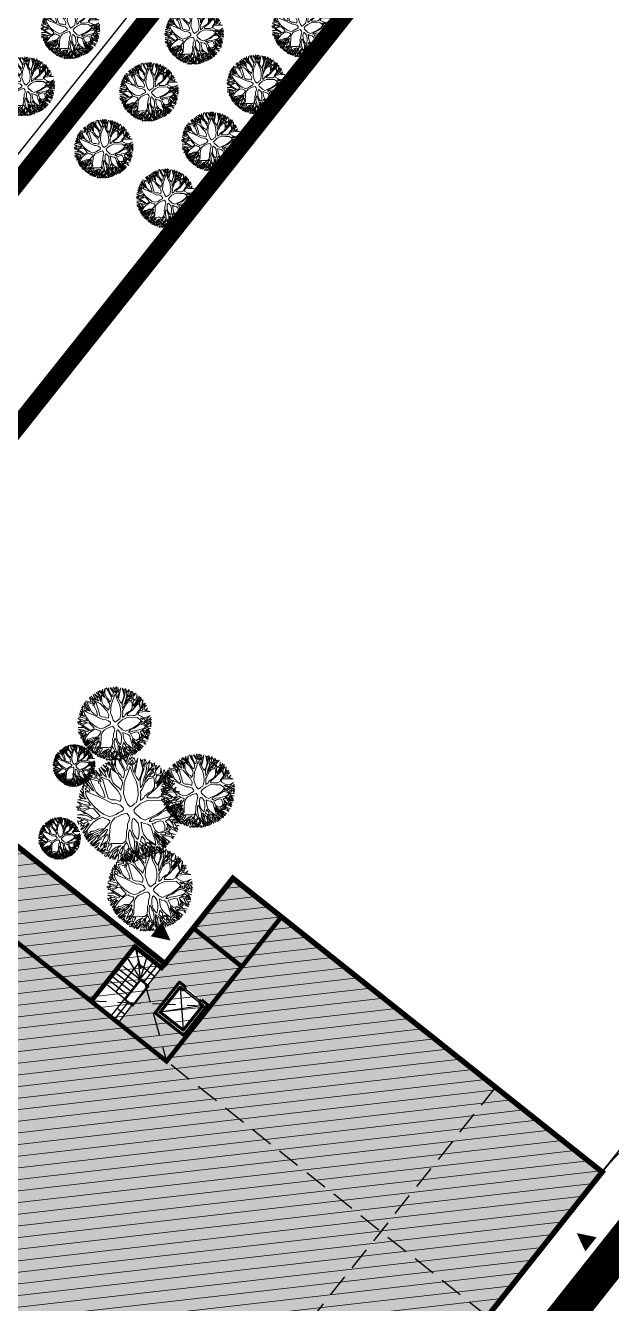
# Model space of a CAD drawing. Header units: metres. Extents: x -664657 to -643449, y -1076720 to -1062383.
# Drawn here: x -660940.5 to -660908.2, y -1066935.3 to -1066865 of the extents above; entities that cross this region are included whole.
import ezdxf

# ---------------------------------------------------------------- set-up
doc = ezdxf.new("R2010")
doc.units = ezdxf.units.M
doc.header["$LTSCALE"] = 0.1
doc.linetypes.add('DASHED', pattern=[19.05, 12.7, -6.35])
doc.layers.get('0').update_dxf_attribs({"color": 8, "lineweight": 9})
for name, color, linetype in [('AA_THER_DOPRAVA', 142, 'Continuous'), ('AA_THER_KOMUNIKACE', 201, 'Continuous'), ('AA_THER_slabá', 4, 'Continuous'), ('AA_THER_srafy', 52, 'Continuous'), ('AA_THER_SRAFY KATASTR', 14, 'Continuous'), ('AA_THER_ZNACENI', 7, 'Continuous'), ('AA_THER_čárkovaná', 5, 'DASHED')]:
    doc.layers.add(name, color=color, linetype=linetype)
doc.layers.add('AA_THER_pomocná', color=30, linetype='Continuous', plot=False)
doc.layers.add('AA_THER_silná', color=1, linetype='Continuous', lineweight=70)
doc.layers.add('AA_THER_STAFAZ', color=252, linetype='Continuous', lineweight=0)

# ---------------------------------------------------------------- blocks, each defined once
blk = doc.blocks.new('A$C0C461CEA')
for p, q in [((0.191, 0.795), (0.205, 0.826)), ((0.205, 0.826), (0.247, 0.779)), ((0.303, 0.735), (0.335, 0.855)), ((0.335, 0.855), (0.332, 0.706)), ((0.448, 0.732), (0.381, 0.832)), ((0.381, 0.832), (0.473, 0.745)), ((0.483, 0.777), (0.463, 0.845)), ((0.463, 0.845), (0.503, 0.812)), ((0.503, 0.812), (0.541, 0.849)), ((0.541, 0.849), (0.523, 0.775)), ((0.523, 0.775), (0.552, 0.829)), ((0.552, 0.829), (0.55, 0.733)), ((0.732, 0.619), (0.623, 0.824)), ((0.623, 0.824), (0.721, 0.691)), ((-0.291, 0.473), (-0.326, 0.577)), ((-0.326, 0.577), (-0.279, 0.488)), ((-0.256, 0.522), (-0.284, 0.582)), ((-0.284, 0.582), (-0.25, 0.553)), ((-0.25, 0.553), (-0.251, 0.627)), ((-0.251, 0.627), (-0.205, 0.61)), ((-0.215, 0.587), (-0.164, 0.562)), ((-0.208, 0.57), (-0.215, 0.587)), ((-0.212, 0.536), (-0.208, 0.57)), ((-0.205, 0.61), (-0.205, 0.641)), ((-0.205, 0.641), (-0.143, 0.596)), ((-0.164, 0.562), (-0.163, 0.47)), ((-0.143, 0.596), (-0.108, 0.579)), ((-0.134, 0.562), (-0.138, 0.487)), ((-0.108, 0.579), (-0.136, 0.688)), ((-0.136, 0.688), (-0.031, 0.479)), ((-0.111, 0.544), (-0.134, 0.562)), ((-0.062, 0.681), (-0.084, 0.71)), ((-0.084, 0.71), (-0.025, 0.681)), ((0.086, 0.573), (-0.062, 0.681)), ((-0.025, 0.681), (-0.029, 0.73)), ((-0.029, 0.73), (-0.001, 0.656)), ((0.063, 0.606), (-0.009, 0.765)), ((-0.009, 0.765), (0.101, 0.706)), ((-0.001, 0.656), (0.063, 0.606)), ((0.049, 0.709), (0.1, 0.674)), ((0.071, 0.64), (0.049, 0.709)), ((0.115, 0.58), (0.071, 0.64)), ((0.141, 0.467), (0.086, 0.573)), ((0.101, 0.706), (0.094, 0.804)), ((0.094, 0.804), (0.195, 0.61)), ((0.1, 0.674), (0.148, 0.626)), ((0.154, 0.458), (0.115, 0.58)), ((0.214, 0.725), (0.134, 0.788)), ((0.134, 0.788), (0.212, 0.751)), ((0.148, 0.626), (0.198, 0.54)), ((0.231, 0.749), (0.191, 0.795)), ((0.195, 0.61), (0.214, 0.725)), ((0.212, 0.751), (0.231, 0.749)), ((0.212, 0.581), (0.226, 0.644)), ((0.236, 0.499), (0.212, 0.581)), ((0.226, 0.644), (0.236, 0.684)), ((0.236, 0.684), (0.278, 0.625)), ((0.247, 0.779), (0.283, 0.818)), ((0.256, 0.734), (0.28, 0.713)), ((0.257, 0.695), (0.256, 0.734)), ((0.272, 0.676), (0.257, 0.695)), ((0.278, 0.625), (0.267, 0.543)), ((0.291, 0.657), (0.272, 0.676)), ((0.283, 0.818), (0.273, 0.766)), ((0.273, 0.766), (0.303, 0.735)), ((0.28, 0.713), (0.29, 0.678)), ((0.29, 0.678), (0.291, 0.657)), ((0.298, 0.594), (0.316, 0.668)), ((0.299, 0.519), (0.298, 0.594)), ((0.359, 0.578), (0.299, 0.519)), ((0.316, 0.668), (0.354, 0.641)), ((0.392, 0.572), (0.318, 0.477)), ((0.332, 0.706), (0.398, 0.641)), ((0.354, 0.641), (0.373, 0.618)), ((0.373, 0.618), (0.359, 0.578)), ((0.469, 0.501), (0.392, 0.572)), ((0.398, 0.641), (0.448, 0.732)), ((0.419, 0.639), (0.417, 0.618)), ((0.417, 0.618), (0.449, 0.568)), ((0.438, 0.663), (0.419, 0.639)), ((0.471, 0.697), (0.438, 0.663)), ((0.449, 0.568), (0.492, 0.518)), ((0.482, 0.682), (0.471, 0.697)), ((0.473, 0.745), (0.483, 0.777)), ((0.492, 0.669), (0.482, 0.682)), ((0.49, 0.711), (0.491, 0.762)), ((0.505, 0.682), (0.49, 0.711)), ((0.491, 0.762), (0.519, 0.739)), ((0.503, 0.634), (0.492, 0.669)), ((0.512, 0.575), (0.503, 0.634)), ((0.518, 0.634), (0.505, 0.682)), ((0.511, 0.491), (0.512, 0.575)), ((0.519, 0.739), (0.518, 0.634)), ((0.53, 0.531), (0.539, 0.622)), ((0.539, 0.622), (0.547, 0.66)), ((0.544, 0.723), (0.568, 0.689)), ((0.547, 0.66), (0.544, 0.723)), ((0.55, 0.733), (0.572, 0.716)), ((0.562, 0.609), (0.551, 0.471)), ((0.568, 0.689), (0.562, 0.609)), ((0.572, 0.716), (0.592, 0.82)), ((0.581, 0.563), (0.574, 0.456)), ((0.6, 0.66), (0.581, 0.563)), ((0.592, 0.82), (0.599, 0.69)), ((0.599, 0.69), (0.656, 0.641)), ((0.629, 0.644), (0.6, 0.66)), ((0.699, 0.587), (0.629, 0.644)), ((0.656, 0.641), (0.716, 0.594)), ((0.735, 0.569), (0.699, 0.587)), ((0.716, 0.594), (0.732, 0.619)), ((0.721, 0.691), (0.725, 0.772)), ((0.725, 0.772), (0.739, 0.638)), ((0.736, 0.502), (0.735, 0.569)), ((0.739, 0.638), (0.773, 0.691)), ((0.756, 0.617), (0.75, 0.55)), ((0.75, 0.55), (0.759, 0.494)), ((0.785, 0.647), (0.756, 0.617)), ((0.773, 0.691), (0.762, 0.79)), ((0.762, 0.79), (0.78, 0.708)), ((0.78, 0.708), (0.782, 0.71)), ((0.782, 0.71), (0.826, 0.755)), ((0.811, 0.549), (0.785, 0.647)), ((0.826, 0.755), (0.807, 0.687)), ((0.807, 0.687), (0.84, 0.599)), ((0.84, 0.599), (0.888, 0.613)), ((1.024, 0.679), (0.847, 0.53)), ((0.888, 0.613), (0.897, 0.711)), ((0.897, 0.711), (0.915, 0.627)), ((0.915, 0.627), (1.024, 0.679)), ((1.039, 0.454), (1.103, 0.589)), ((1.103, 0.589), (1.074, 0.465)), ((1.137, 0.506), (1.166, 0.562)), ((1.166, 0.562), (1.164, 0.508)), ((-0.495, 0.221), (-0.55, 0.309)), ((-0.55, 0.309), (-0.495, 0.256)), ((-0.436, 0.238), (-0.503, 0.376)), ((-0.503, 0.376), (-0.397, 0.235)), ((-0.394, 0.371), (-0.482, 0.412)), ((-0.482, 0.412), (-0.394, 0.388)), ((-0.394, 0.388), (-0.424, 0.459)), ((-0.424, 0.459), (-0.372, 0.399)), ((-0.256, 0.32), (-0.394, 0.371)), ((-0.386, 0.487), (-0.377, 0.497)), ((-0.28, 0.452), (-0.386, 0.487)), ((-0.377, 0.497), (-0.291, 0.473)), ((-0.372, 0.399), (-0.265, 0.347)), ((-0.209, 0.421), (-0.28, 0.452)), ((-0.279, 0.488), (-0.209, 0.448)), ((-0.265, 0.347), (-0.176, 0.312)), ((-0.207, 0.472), (-0.256, 0.522)), ((-0.174, 0.275), (-0.256, 0.32)), ((-0.186, 0.48), (-0.212, 0.536)), ((-0.209, 0.448), (-0.207, 0.472)), ((-0.194, 0.381), (-0.209, 0.421)), ((-0.162, 0.346), (-0.194, 0.381)), ((-0.163, 0.47), (-0.186, 0.48)), ((-0.176, 0.312), (-0.162, 0.346)), ((-0.157, 0.436), (-0.114, 0.321)), ((-0.081, 0.391), (-0.157, 0.436)), ((-0.138, 0.487), (-0.095, 0.443)), ((-0.114, 0.321), (-0.04, 0.095)), ((-0.084, 0.536), (-0.111, 0.544)), ((-0.095, 0.443), (-0.013, 0.385)), ((-0.05, 0.471), (-0.084, 0.536)), ((0.012, 0.333), (-0.081, 0.391)), ((-0.013, 0.385), (-0.05, 0.471)), ((-0.031, 0.479), (0.019, 0.379)), ((0.154, 0.269), (0.012, 0.333)), ((0.019, 0.379), (0.096, 0.349)), ((0.096, 0.349), (0.175, 0.322)), ((0.175, 0.322), (0.141, 0.467)), ((0.193, 0.345), (0.154, 0.458)), ((0.24, 0.295), (0.193, 0.345)), ((0.198, 0.54), (0.234, 0.438)), ((0.234, 0.438), (0.258, 0.367)), ((0.281, 0.388), (0.236, 0.499)), ((0.308, 0.222), (0.24, 0.295)), ((0.258, 0.367), (0.296, 0.309)), ((0.267, 0.543), (0.281, 0.388)), ((0.296, 0.309), (0.308, 0.222)), ((0.314, 0.414), (0.309, 0.363)), ((0.309, 0.363), (0.334, 0.286)), ((0.318, 0.477), (0.314, 0.414)), ((0.334, 0.286), (0.348, 0.221)), ((0.532, 0.422), (0.469, 0.501)), ((0.492, 0.518), (0.511, 0.491)), ((0.513, 0.258), (0.54, 0.324)), ((0.551, 0.471), (0.53, 0.531)), ((0.54, 0.324), (0.532, 0.422)), ((0.551, 0.283), (0.534, 0.218)), ((0.571, 0.374), (0.551, 0.283)), ((0.574, 0.456), (0.571, 0.374)), ((0.694, 0.255), (0.731, 0.289)), ((0.834, 0.289), (0.726, 0.197)), ((0.731, 0.289), (0.76, 0.363)), ((0.738, 0.409), (0.736, 0.502)), ((0.76, 0.363), (0.738, 0.409)), ((0.759, 0.494), (0.811, 0.549)), ((0.772, 0.454), (0.768, 0.41)), ((0.768, 0.41), (0.8, 0.37)), ((0.847, 0.53), (0.772, 0.454)), ((0.8, 0.37), (0.955, 0.401)), ((0.992, 0.29), (0.834, 0.289)), ((0.943, 0.354), (0.922, 0.336)), ((0.922, 0.336), (0.992, 0.342)), ((0.983, 0.384), (0.943, 0.354)), ((0.955, 0.401), (1.039, 0.454)), ((1.022, 0.404), (0.983, 0.384)), ((0.99, 0.219), (0.992, 0.29)), ((0.992, 0.342), (1.008, 0.359)), ((1.008, 0.359), (1.022, 0.404)), ((1.019, 0.28), (1.014, 0.25)), ((1.04, 0.305), (1.019, 0.28)), ((1.065, 0.28), (1.04, 0.305)), ((1.06, 0.421), (1.046, 0.396)), ((1.046, 0.396), (1.046, 0.37)), ((1.046, 0.37), (1.102, 0.394)), ((1.085, 0.438), (1.06, 0.421)), ((1.084, 0.364), (1.065, 0.329)), ((1.065, 0.329), (1.216, 0.353)), ((1.11, 0.266), (1.065, 0.28)), ((1.074, 0.465), (1.137, 0.506)), ((1.151, 0.377), (1.084, 0.364)), ((1.117, 0.447), (1.085, 0.438)), ((1.115, 0.327), (1.094, 0.318)), ((1.094, 0.318), (1.123, 0.272)), ((1.102, 0.394), (1.117, 0.447)), ((1.157, 0.334), (1.115, 0.327)), ((1.123, 0.272), (1.221, 0.303)), ((1.154, 0.472), (1.142, 0.409)), ((1.142, 0.409), (1.193, 0.416)), ((1.216, 0.393), (1.151, 0.377)), ((1.213, 0.508), (1.154, 0.472)), ((1.223, 0.332), (1.157, 0.334)), ((1.164, 0.508), (1.213, 0.508)), ((1.221, 0.277), (1.173, 0.268)), ((1.193, 0.416), (1.206, 0.47)), ((1.206, 0.47), (1.232, 0.441)), ((1.209, 0.239), (1.221, 0.277)), ((1.216, 0.353), (1.216, 0.393)), ((1.221, 0.303), (1.223, 0.332)), ((1.232, 0.441), (1.276, 0.429)), ((1.265, 0.299), (1.236, 0.242)), ((1.276, 0.429), (1.239, 0.399)), ((1.239, 0.399), (1.239, 0.378)), ((1.239, 0.378), (1.266, 0.383)), ((1.263, 0.236), (1.379, 0.275)), ((1.336, 0.335), (1.265, 0.299)), ((1.266, 0.383), (1.281, 0.398)), ((1.308, 0.383), (1.275, 0.358)), ((1.275, 0.358), (1.336, 0.335)), ((1.281, 0.398), (1.308, 0.383)), ((1.379, 0.275), (1.301, 0.236)), ((-0.493, -0.002), (-0.644, 0.041)), ((-0.644, 0.041), (-0.485, 0.03)), ((-0.635, 0.101), (-0.551, 0.117)), ((-0.519, 0.086), (-0.635, 0.101)), ((-0.612, 0.165), (-0.577, 0.172)), ((-0.557, 0.142), (-0.612, 0.165)), ((-0.577, 0.172), (-0.583, 0.229)), ((-0.583, 0.229), (-0.536, 0.174)), ((-0.551, 0.117), (-0.557, 0.142)), ((-0.526, 0.187), (-0.556, 0.247)), ((-0.556, 0.247), (-0.505, 0.187)), ((-0.536, 0.174), (-0.526, 0.187)), ((-0.509, 0.126), (-0.526, 0.126)), ((-0.526, 0.126), (-0.492, 0.08)), ((-0.485, 0.03), (-0.519, 0.086)), ((-0.416, 0.057), (-0.509, 0.126)), ((-0.505, 0.187), (-0.335, 0.163)), ((-0.495, 0.256), (-0.436, 0.238)), ((-0.415, 0.205), (-0.495, 0.221)), ((-0.492, 0.08), (-0.453, 0.038)), ((-0.444, 0.15), (-0.46, 0.141)), ((-0.46, 0.141), (-0.318, -0.013)), ((-0.453, 0.038), (-0.411, 0.003)), ((-0.353, 0.149), (-0.444, 0.15)), ((-0.354, -0.026), (-0.416, 0.057)), ((-0.335, 0.163), (-0.415, 0.205)), ((-0.411, 0.003), (-0.354, -0.026)), ((-0.397, 0.235), (-0.263, 0.181)), ((-0.273, 0.155), (-0.353, 0.149)), ((-0.191, 0.121), (-0.273, 0.155)), ((-0.263, 0.181), (-0.194, 0.167)), ((-0.194, 0.167), (-0.145, 0.146)), ((-0.099, 0.096), (-0.191, 0.121)), ((-0.142, 0.224), (-0.174, 0.275)), ((-0.145, 0.146), (-0.114, 0.159)), ((-0.114, 0.159), (-0.142, 0.224)), ((-0.05, 0.048), (-0.099, 0.096)), ((0, -0.086), (-0.05, 0.048)), ((-0.04, 0.095), (0.101, -0.11)), ((0.266, 0.178), (0.154, 0.269)), ((0.364, 0.065), (0.266, 0.178)), ((0.348, 0.221), (0.354, 0.16)), ((0.354, 0.16), (0.409, 0.103)), ((0.435, -0.079), (0.364, 0.065)), ((0.409, 0.103), (0.439, 0.053)), ((0.439, 0.053), (0.476, 0.01)), ((0.476, 0.01), (0.498, 0.096)), ((0.485, 0.148), (0.513, 0.258)), ((0.498, 0.096), (0.485, 0.148)), ((0.588, 0.099), (0.514, -0.053)), ((0.534, 0.218), (0.533, 0.155)), ((0.533, 0.155), (0.567, 0.153)), ((0.567, 0.153), (0.619, 0.192)), ((0.726, 0.197), (0.588, 0.099)), ((0.619, 0.192), (0.694, 0.255)), ((0.934, -0.024), (0.985, 0.138)), ((0.99, 0.078), (0.966, -0.017)), ((0.985, 0.138), (0.99, 0.219)), ((1.029, 0.181), (0.99, 0.078)), ((1.014, 0.25), (1.022, 0.223)), ((1.022, 0.223), (1.057, 0.251)), ((1.054, 0.196), (1.029, 0.181)), ((1.161, 0.247), (1.054, 0.196)), ((1.057, 0.251), (1.11, 0.266)), ((1.064, -0.035), (1.15, 0.081)), ((1.15, 0.081), (1.193, 0.151)), ((1.207, 0.21), (1.161, 0.247)), ((1.173, 0.268), (1.209, 0.239)), ((1.184, 0.044), (1.176, -0.007)), ((1.242, 0.072), (1.184, 0.044)), ((1.201, 0.118), (1.192, 0.06)), ((1.192, 0.06), (1.242, 0.105)), ((1.193, 0.151), (1.207, 0.21)), ((1.249, 0.194), (1.201, 0.132)), ((1.201, 0.132), (1.201, 0.118)), ((1.236, 0.242), (1.263, 0.236)), ((1.242, 0.105), (1.277, 0.128)), ((1.297, 0.051), (1.242, 0.072)), ((1.268, 0.179), (1.249, 0.194)), ((1.314, 0.169), (1.268, 0.179)), ((1.294, 0.108), (1.276, 0.086)), ((1.276, 0.086), (1.305, 0.077)), ((1.277, 0.128), (1.319, 0.158)), ((1.411, 0.18), (1.289, 0.213)), ((1.289, 0.213), (1.317, 0.184)), ((1.327, 0.131), (1.294, 0.108)), ((1.347, 0.037), (1.297, 0.051)), ((1.301, 0.236), (1.411, 0.18)), ((1.305, 0.077), (1.384, 0.138)), ((1.319, 0.158), (1.314, 0.169)), ((1.317, 0.184), (1.443, 0.155)), ((1.367, 0.149), (1.327, 0.131)), ((1.443, 0.155), (1.34, 0.081)), ((1.34, 0.081), (1.406, 0.061)), ((1.386, 0.006), (1.347, 0.037)), ((1.384, 0.138), (1.367, 0.149)), ((1.367, -0.026), (1.386, 0.006)), ((1.421, 0.016), (1.398, -0.011)), ((1.406, 0.061), (1.454, 0.109)), ((1.495, 0.013), (1.421, 0.016)), ((1.454, 0.109), (1.431, 0.05)), ((1.431, 0.05), (1.495, 0.013)), ((-0.721, -0.288), (-0.583, -0.227)), ((-0.701, -0.157), (-0.672, -0.144)), ((-0.634, -0.167), (-0.701, -0.157)), ((-0.672, -0.144), (-0.697, -0.115)), ((-0.697, -0.115), (-0.649, -0.134)), ((-0.599, -0.118), (-0.687, -0.081)), ((-0.687, -0.081), (-0.582, -0.108)), ((-0.508, -0.101), (-0.659, -0.004)), ((-0.659, -0.004), (-0.5, -0.057)), ((-0.49, -0.229), (-0.658, -0.302)), ((-0.649, -0.134), (-0.599, -0.118)), ((-0.583, -0.227), (-0.634, -0.167)), ((-0.561, -0.129), (-0.611, -0.142)), ((-0.611, -0.142), (-0.575, -0.175)), ((-0.582, -0.108), (-0.544, -0.105)), ((-0.575, -0.175), (-0.552, -0.204)), ((-0.519, -0.137), (-0.561, -0.129)), ((-0.552, -0.204), (-0.506, -0.197)), ((-0.544, -0.105), (-0.508, -0.101)), ((-0.491, -0.179), (-0.519, -0.137)), ((-0.506, -0.197), (-0.448, -0.22)), ((-0.5, -0.057), (-0.412, -0.054)), ((-0.412, -0.054), (-0.493, -0.002)), ((-0.33, -0.078), (-0.491, -0.12)), ((-0.491, -0.12), (-0.481, -0.145)), ((-0.444, -0.203), (-0.491, -0.179)), ((-0.465, -0.267), (-0.49, -0.229)), ((-0.481, -0.145), (-0.435, -0.149)), ((-0.431, -0.251), (-0.465, -0.267)), ((-0.448, -0.22), (-0.444, -0.203)), ((-0.435, -0.149), (-0.35, -0.207)), ((-0.402, -0.266), (-0.431, -0.251)), ((-0.281, -0.328), (-0.402, -0.266)), ((-0.35, -0.207), (-0.2, -0.314)), ((-0.208, -0.104), (-0.33, -0.078)), ((-0.318, -0.013), (-0.221, -0.06)), ((-0.221, -0.06), (-0.118, -0.072)), ((-0.023, -0.134), (-0.208, -0.104)), ((-0.118, -0.072), (-0.051, -0.067)), ((-0.051, -0.067), (0, -0.086)), ((0.101, -0.19), (-0.023, -0.134)), ((0.101, -0.11), (0.215, -0.18)), ((0.147, -0.271), (0.101, -0.19)), ((0.128, -0.29), (0.147, -0.271)), ((0.215, -0.18), (0.302, -0.23)), ((0.302, -0.23), (0.386, -0.241)), ((0.386, -0.241), (0.412, -0.157)), ((0.412, -0.132), (0.435, -0.079)), ((0.412, -0.157), (0.412, -0.132)), ((0.514, -0.053), (0.492, -0.182)), ((0.492, -0.182), (0.493, -0.246)), ((0.493, -0.246), (0.533, -0.274)), ((0.533, -0.274), (0.71, -0.29)), ((0.71, -0.29), (0.814, -0.262)), ((0.814, -0.262), (0.864, -0.159)), ((0.864, -0.159), (0.934, -0.024)), ((0.908, -0.119), (0.897, -0.15)), ((0.897, -0.15), (0.901, -0.228)), ((0.901, -0.228), (0.946, -0.198)), ((0.966, -0.017), (0.908, -0.119)), ((0.946, -0.198), (0.973, -0.127)), ((0.973, -0.127), (1.064, -0.035)), ((1.009, -0.187), (0.98, -0.225)), ((0.98, -0.225), (1.12, -0.297)), ((1.026, -0.151), (1.009, -0.187)), ((1.084, -0.067), (1.026, -0.151)), ((1.138, -0.047), (1.084, -0.067)), ((1.225, -0.095), (1.138, -0.047)), ((1.176, -0.007), (1.277, -0.02)), ((1.208, -0.294), (1.276, -0.187)), ((1.271, -0.153), (1.225, -0.095)), ((1.231, -0.04), (1.321, -0.091)), ((1.289, -0.041), (1.231, -0.04)), ((1.287, -0.212), (1.256, -0.26)), ((1.256, -0.26), (1.262, -0.288)), ((1.262, -0.288), (1.356, -0.236)), ((1.276, -0.187), (1.271, -0.153)), ((1.277, -0.02), (1.367, -0.026)), ((1.324, -0.116), (1.277, -0.096)), ((1.277, -0.096), (1.303, -0.157)), ((1.318, -0.192), (1.287, -0.212)), ((1.346, -0.047), (1.289, -0.041)), ((1.394, -0.229), (1.298, -0.308)), ((1.303, -0.157), (1.324, -0.116)), ((1.356, -0.236), (1.318, -0.192)), ((1.321, -0.091), (1.346, -0.047)), ((1.347, -0.14), (1.333, -0.161)), ((1.333, -0.161), (1.36, -0.194)), ((1.374, -0.053), (1.346, -0.093)), ((1.346, -0.093), (1.374, -0.091)), ((1.368, -0.148), (1.347, -0.14)), ((1.374, -0.091), (1.353, -0.129)), ((1.353, -0.129), (1.41, -0.147)), ((1.36, -0.194), (1.389, -0.194)), ((1.4, -0.166), (1.368, -0.148)), ((1.514, -0.029), (1.374, -0.053)), ((1.389, -0.194), (1.421, -0.179)), ((1.476, -0.191), (1.394, -0.229)), ((1.398, -0.011), (1.514, -0.029)), ((1.421, -0.179), (1.4, -0.166)), ((1.41, -0.147), (1.519, -0.094)), ((1.519, -0.094), (1.431, -0.145)), ((1.431, -0.145), (1.486, -0.17)), ((1.541, -0.201), (1.476, -0.191)), ((1.486, -0.17), (1.527, -0.148)), ((1.527, -0.148), (1.511, -0.184)), ((1.511, -0.184), (1.541, -0.201)), ((-0.722, -0.374), (-0.67, -0.354)), ((-0.605, -0.381), (-0.722, -0.374)), ((-0.67, -0.354), (-0.721, -0.288)), ((-0.671, -0.512), (-0.715, -0.477)), ((-0.715, -0.477), (-0.643, -0.483)), ((-0.705, -0.422), (-0.705, -0.403)), ((-0.705, -0.403), (-0.475, -0.468)), ((-0.602, -0.457), (-0.705, -0.422)), ((-0.697, -0.539), (-0.671, -0.512)), ((-0.651, -0.541), (-0.697, -0.539)), ((-0.658, -0.302), (-0.588, -0.343)), ((-0.643, -0.564), (-0.651, -0.541)), ((-0.643, -0.483), (-0.602, -0.457)), ((-0.562, -0.478), (-0.608, -0.497)), ((-0.608, -0.497), (-0.603, -0.545)), ((-0.429, -0.459), (-0.605, -0.381)), ((-0.603, -0.545), (-0.555, -0.54)), ((-0.588, -0.343), (-0.459, -0.411)), ((-0.439, -0.537), (-0.569, -0.566)), ((-0.528, -0.49), (-0.562, -0.478)), ((-0.555, -0.54), (-0.523, -0.534)), ((-0.5, -0.512), (-0.528, -0.49)), ((-0.523, -0.534), (-0.5, -0.512)), ((-0.475, -0.468), (-0.429, -0.459)), ((-0.459, -0.411), (-0.383, -0.446)), ((-0.274, -0.489), (-0.439, -0.537)), ((-0.383, -0.446), (-0.284, -0.456)), ((-0.284, -0.456), (-0.182, -0.436)), ((-0.167, -0.411), (-0.281, -0.328)), ((-0.099, -0.448), (-0.274, -0.489)), ((-0.2, -0.314), (-0.141, -0.358)), ((-0.182, -0.436), (-0.167, -0.411)), ((-0.141, -0.358), (-0.098, -0.387)), ((0.06, -0.41), (-0.099, -0.448)), ((-0.098, -0.387), (-0.025, -0.371)), ((-0.025, -0.371), (0.046, -0.318)), ((0.046, -0.318), (0.128, -0.29)), ((0.101, -0.37), (0.06, -0.41)), ((0.202, -0.337), (0.101, -0.37)), ((0.284, -0.347), (0.202, -0.337)), ((0.252, -0.551), (0.271, -0.484)), ((0.271, -0.484), (0.295, -0.448)), ((0.301, -0.364), (0.284, -0.347)), ((0.295, -0.448), (0.313, -0.389)), ((0.313, -0.389), (0.301, -0.364)), ((0.348, -0.481), (0.309, -0.559)), ((0.414, -0.386), (0.348, -0.481)), ((0.482, -0.404), (0.414, -0.386)), ((0.518, -0.429), (0.482, -0.404)), ((0.544, -0.477), (0.518, -0.429)), ((0.574, -0.561), (0.544, -0.477)), ((0.601, -0.382), (0.587, -0.408)), ((0.587, -0.408), (0.628, -0.487)), ((0.66, -0.39), (0.601, -0.382)), ((0.628, -0.487), (0.7, -0.576)), ((0.74, -0.406), (0.66, -0.39)), ((0.768, -0.431), (0.74, -0.406)), ((0.831, -0.489), (0.768, -0.431)), ((0.773, -0.347), (0.846, -0.329)), ((0.833, -0.407), (0.773, -0.347)), ((0.885, -0.552), (0.831, -0.489)), ((0.896, -0.469), (0.833, -0.407)), ((0.846, -0.329), (0.914, -0.295)), ((0.987, -0.527), (0.896, -0.469)), ((0.914, -0.295), (0.987, -0.292)), ((0.987, -0.292), (1.076, -0.35)), ((1.063, -0.541), (0.987, -0.527)), ((1.084, -0.55), (1.063, -0.541)), ((1.076, -0.35), (1.146, -0.402)), ((1.24, -0.542), (1.084, -0.55)), ((1.12, -0.297), (1.208, -0.294)), ((1.322, -0.346), (1.122, -0.328)), ((1.122, -0.328), (1.314, -0.377)), ((1.146, -0.366), (1.331, -0.398)), ((1.205, -0.406), (1.146, -0.366)), ((1.146, -0.402), (1.247, -0.462)), ((1.293, -0.438), (1.205, -0.406)), ((1.328, -0.531), (1.24, -0.542)), ((1.247, -0.462), (1.328, -0.531)), ((1.32, -0.545), (1.271, -0.556)), ((1.35, -0.423), (1.293, -0.438)), ((1.298, -0.308), (1.389, -0.301)), ((1.308, -0.455), (1.382, -0.454)), ((1.323, -0.478), (1.308, -0.455)), ((1.314, -0.377), (1.526, -0.421)), ((1.362, -0.62), (1.32, -0.545)), ((1.436, -0.382), (1.322, -0.346)), ((1.367, -0.498), (1.323, -0.478)), ((1.331, -0.398), (1.35, -0.423)), ((1.439, -0.334), (1.334, -0.329)), ((1.334, -0.329), (1.521, -0.375)), ((1.492, -0.575), (1.361, -0.539)), ((1.361, -0.539), (1.376, -0.585)), ((1.403, -0.475), (1.367, -0.498)), ((1.526, -0.421), (1.375, -0.412)), ((1.375, -0.412), (1.53, -0.449)), ((1.382, -0.454), (1.403, -0.475)), ((1.389, -0.301), (1.527, -0.295)), ((1.434, -0.521), (1.395, -0.521)), ((1.395, -0.521), (1.492, -0.575)), ((1.53, -0.449), (1.415, -0.452)), ((1.415, -0.452), (1.445, -0.477)), ((1.485, -0.543), (1.434, -0.521)), ((1.521, -0.375), (1.436, -0.382)), ((1.513, -0.369), (1.439, -0.334)), ((1.445, -0.477), (1.505, -0.474)), ((1.505, -0.474), (1.477, -0.522)), ((1.477, -0.522), (1.485, -0.543)), ((1.527, -0.295), (1.496, -0.321)), ((1.496, -0.321), (1.528, -0.358)), ((1.528, -0.358), (1.513, -0.369)), ((-0.537, -0.67), (-0.676, -0.63)), ((-0.676, -0.63), (-0.569, -0.633)), ((-0.67, -0.585), (-0.643, -0.564)), ((-0.628, -0.583), (-0.67, -0.585)), ((-0.639, -0.698), (-0.537, -0.67)), ((-0.507, -0.691), (-0.639, -0.698)), ((-0.569, -0.633), (-0.628, -0.583)), ((-0.54, -0.767), (-0.622, -0.732)), ((-0.622, -0.732), (-0.532, -0.735)), ((-0.483, -0.76), (-0.59, -0.822)), ((-0.59, -0.822), (-0.54, -0.767)), ((-0.569, -0.566), (-0.571, -0.578)), ((-0.571, -0.578), (-0.503, -0.638)), ((-0.568, -0.862), (-0.416, -0.81)), ((-0.532, -0.735), (-0.456, -0.699)), ((-0.456, -0.699), (-0.507, -0.691)), ((-0.503, -0.638), (-0.373, -0.687)), ((-0.374, -0.724), (-0.483, -0.76)), ((-0.416, -0.81), (-0.302, -0.746)), ((-0.329, -0.8), (-0.388, -0.824)), ((-0.302, -0.746), (-0.374, -0.724)), ((-0.373, -0.687), (-0.256, -0.714)), ((-0.335, -0.847), (-0.287, -0.798)), ((-0.287, -0.798), (-0.329, -0.8)), ((-0.283, -0.813), (-0.322, -0.887)), ((-0.221, -0.753), (-0.283, -0.813)), ((-0.256, -0.714), (-0.076, -0.727)), ((-0.092, -0.771), (-0.221, -0.753)), ((-0.004, -0.791), (-0.092, -0.771)), ((-0.076, -0.727), (0.048, -0.713)), ((-0.024, -0.869), (-0.002, -0.812)), ((-0.002, -0.812), (-0.004, -0.791)), ((0.055, -0.78), (0.014, -0.86)), ((0.048, -0.713), (0.165, -0.682)), ((0.103, -0.771), (0.055, -0.78)), ((0.185, -0.745), (0.103, -0.771)), ((0.165, -0.682), (0.215, -0.623)), ((0.227, -0.745), (0.185, -0.745)), ((0.215, -0.623), (0.252, -0.551)), ((0.25, -0.786), (0.227, -0.745)), ((0.249, -0.862), (0.25, -0.786)), ((0.276, -0.629), (0.273, -0.73)), ((0.273, -0.73), (0.303, -0.824)), ((0.309, -0.559), (0.276, -0.629)), ((0.627, -0.632), (0.574, -0.561)), ((0.648, -0.697), (0.627, -0.632)), ((0.706, -0.765), (0.648, -0.697)), ((0.68, -0.635), (0.71, -0.698)), ((0.723, -0.641), (0.68, -0.635)), ((0.7, -0.576), (0.793, -0.643)), ((0.766, -0.864), (0.706, -0.765)), ((0.71, -0.698), (0.771, -0.775)), ((0.755, -0.654), (0.723, -0.641)), ((0.793, -0.687), (0.755, -0.654)), ((0.771, -0.775), (0.873, -0.86)), ((0.793, -0.643), (0.86, -0.669)), ((0.861, -0.713), (0.793, -0.687)), ((0.86, -0.669), (0.919, -0.683)), ((0.923, -0.765), (0.861, -0.713)), ((0.927, -0.618), (0.885, -0.552)), ((0.919, -0.683), (0.953, -0.683)), ((0.975, -0.826), (0.923, -0.765)), ((0.953, -0.683), (0.927, -0.618)), ((0.943, -0.738), (0.987, -0.729)), ((0.979, -0.769), (0.943, -0.738)), ((0.973, -0.572), (1.072, -0.589)), ((0.997, -0.622), (0.973, -0.572)), ((1.005, -0.804), (0.979, -0.769)), ((0.987, -0.729), (1.026, -0.796)), ((1.018, -0.681), (0.997, -0.622)), ((1.045, -0.869), (1.005, -0.804)), ((1.087, -0.68), (1.018, -0.681)), ((1.026, -0.796), (1.051, -0.84)), ((1.033, -0.716), (1.053, -0.774)), ((1.078, -0.743), (1.033, -0.716)), ((1.053, -0.774), (1.127, -0.856)), ((1.072, -0.589), (1.119, -0.642)), ((1.111, -0.744), (1.078, -0.743)), ((1.171, -0.679), (1.087, -0.68)), ((1.099, -0.713), (1.174, -0.717)), ((1.139, -0.759), (1.099, -0.713)), ((1.151, -0.786), (1.111, -0.744)), ((1.119, -0.642), (1.171, -0.679)), ((1.135, -0.61), (1.181, -0.601)), ((1.169, -0.658), (1.135, -0.61)), ((1.193, -0.78), (1.139, -0.759)), ((1.217, -0.83), (1.151, -0.786)), ((1.218, -0.683), (1.169, -0.658)), ((1.271, -0.556), (1.173, -0.572)), ((1.173, -0.572), (1.345, -0.623)), ((1.174, -0.717), (1.193, -0.78)), ((1.181, -0.601), (1.228, -0.603)), ((1.262, -0.674), (1.218, -0.683)), ((1.22, -0.716), (1.225, -0.775)), ((1.246, -0.741), (1.22, -0.716)), ((1.225, -0.775), (1.289, -0.835)), ((1.228, -0.603), (1.262, -0.674)), ((1.269, -0.792), (1.246, -0.741)), ((1.339, -0.652), (1.266, -0.621)), ((1.266, -0.621), (1.279, -0.67)), ((1.292, -0.73), (1.269, -0.733)), ((1.269, -0.733), (1.293, -0.833)), ((1.289, -0.835), (1.269, -0.792)), ((1.279, -0.67), (1.304, -0.696)), ((1.314, -0.791), (1.292, -0.73)), ((1.304, -0.696), (1.367, -0.69)), ((1.366, -0.826), (1.314, -0.791)), ((1.351, -0.74), (1.321, -0.736)), ((1.321, -0.736), (1.366, -0.826)), ((1.367, -0.69), (1.339, -0.652)), ((1.345, -0.623), (1.362, -0.62)), ((1.406, -0.775), (1.351, -0.74)), ((1.404, -0.631), (1.364, -0.641)), ((1.364, -0.641), (1.432, -0.706)), ((1.376, -0.585), (1.48, -0.613)), ((1.432, -0.706), (1.386, -0.715)), ((1.386, -0.715), (1.406, -0.775)), ((1.457, -0.664), (1.404, -0.631)), ((1.461, -0.634), (1.444, -0.636)), ((1.444, -0.636), (1.457, -0.664)), ((1.48, -0.613), (1.461, -0.634)), ((-0.457, -0.859), (-0.568, -0.862)), ((-0.519, -0.958), (-0.457, -0.859)), ((-0.458, -0.964), (-0.519, -0.958)), ((-0.463, -0.909), (-0.469, -0.936)), ((-0.469, -0.936), (-0.415, -0.93)), ((-0.446, -0.892), (-0.463, -0.909)), ((-0.456, -0.999), (-0.458, -0.964)), ((-0.402, -0.959), (-0.456, -0.999)), ((-0.388, -0.824), (-0.446, -0.892)), ((-0.415, -0.93), (-0.381, -0.913)), ((-0.275, -0.955), (-0.402, -0.959)), ((-0.396, -1.075), (-0.275, -0.955)), ((-0.237, -0.968), (-0.396, -1.075)), ((-0.381, -0.913), (-0.335, -0.847)), ((-0.36, -1.114), (-0.235, -1.047)), ((-0.322, -0.887), (-0.355, -0.942)), ((-0.355, -0.942), (-0.206, -0.924)), ((-0.255, -1.094), (-0.351, -1.121)), ((-0.267, -1.159), (-0.255, -1.094)), ((-0.222, -1.071), (-0.242, -1.119)), ((-0.105, -0.95), (-0.237, -0.968)), ((-0.235, -1.047), (-0.102, -1.004)), ((-0.142, -1.045), (-0.222, -1.071)), ((-0.206, -0.924), (-0.095, -0.918)), ((-0.16, -1.106), (-0.125, -1.059)), ((-0.125, -1.059), (-0.142, -1.045)), ((-0.098, -1.074), (-0.109, -1.185)), ((-0.078, -0.962), (-0.105, -0.95)), ((-0.102, -1.004), (-0.078, -0.962)), ((-0.075, -1.069), (-0.098, -1.074)), ((-0.095, -0.918), (-0.04, -0.918)), ((-0.066, -1.3), (-0.075, -1.069)), ((-0.04, -0.918), (-0.024, -0.869)), ((-0.027, -0.987), (-0.034, -1.08)), ((-0.034, -1.08), (-0.027, -1.189)), ((0.014, -0.86), (-0.027, -0.987)), ((0.102, -1.129), (0.142, -1.04)), ((0.184, -1.043), (0.122, -1.171)), ((0.142, -1.04), (0.206, -0.982)), ((0.246, -0.974), (0.184, -1.043)), ((0.197, -1.113), (0.23, -1.077)), ((0.206, -0.982), (0.243, -0.953)), ((0.23, -1.077), (0.246, -0.974)), ((0.243, -0.953), (0.249, -0.862)), ((0.264, -1.085), (0.258, -1.15)), ((0.277, -0.999), (0.264, -1.085)), ((0.292, -0.925), (0.277, -0.999)), ((0.309, -0.927), (0.292, -0.925)), ((0.303, -0.824), (0.376, -0.924)), ((0.33, -0.981), (0.309, -0.927)), ((0.321, -1.112), (0.333, -1.053)), ((0.333, -1.053), (0.33, -0.981)), ((0.374, -0.999), (0.362, -1.036)), ((0.362, -1.036), (0.365, -1.114)), ((0.41, -1.033), (0.374, -0.999)), ((0.376, -0.924), (0.427, -1.003)), ((0.444, -1.071), (0.41, -1.033)), ((0.427, -1.003), (0.48, -1.062)), ((0.457, -1.127), (0.444, -1.071)), ((0.48, -1.062), (0.512, -1.16)), ((0.558, -1.109), (0.631, -1.046)), ((0.631, -1.046), (0.693, -0.999)), ((0.692, -1.098), (0.664, -1.19)), ((0.746, -1.013), (0.692, -1.098)), ((0.693, -0.999), (0.75, -0.958)), ((0.726, -1.085), (0.746, -1.013)), ((0.726, -1.131), (0.726, -1.085)), ((0.75, -0.958), (0.766, -0.918)), ((0.766, -0.918), (0.766, -0.864)), ((0.789, -0.874), (0.884, -0.921)), ((0.804, -0.903), (0.789, -0.874)), ((0.79, -1.059), (0.793, -1.031)), ((0.802, -1.122), (0.79, -1.059)), ((0.793, -1.031), (0.796, -0.994)), ((0.796, -0.994), (0.85, -1.098)), ((0.804, -0.956), (0.804, -0.903)), ((0.813, -0.977), (0.804, -0.956)), ((0.841, -1.024), (0.813, -0.977)), ((0.885, -1.058), (0.841, -1.024)), ((0.85, -1.098), (0.854, -1.157)), ((0.873, -0.86), (0.932, -0.9)), ((0.884, -0.921), (0.914, -0.946)), ((0.914, -0.998), (0.885, -1.058)), ((0.903, -1.11), (0.906, -1.064)), ((0.906, -1.064), (0.934, -1.03)), ((0.914, -0.946), (0.914, -0.998)), ((0.932, -0.9), (0.98, -0.916)), ((0.934, -1.03), (0.94, -1.076)), ((0.939, -0.942), (0.95, -1.023)), ((0.95, -0.942), (0.939, -0.942)), ((0.94, -1.076), (0.939, -1.127)), ((1.04, -0.98), (0.95, -0.942)), ((0.95, -1.023), (1.001, -1.095)), ((1.031, -0.928), (0.975, -0.826)), ((0.98, -0.916), (1.029, -0.945)), ((1.001, -1.095), (1.036, -1.157)), ((1.029, -0.945), (1.031, -0.928)), ((1.032, -1.052), (1.04, -0.98)), ((1.059, -1.178), (1.032, -1.052)), ((1.075, -0.925), (1.045, -0.869)), ((1.05, -0.921), (1.086, -0.98)), ((1.051, -0.97), (1.05, -0.921)), ((1.051, -0.84), (1.075, -0.882)), ((1.086, -0.98), (1.051, -0.97)), ((1.059, -1.012), (1.058, -1.092)), ((1.058, -1.092), (1.075, -1.163)), ((1.08, -1.009), (1.059, -1.012)), ((1.075, -0.882), (1.075, -0.925)), ((1.097, -1.037), (1.08, -1.009)), ((1.259, -1.006), (1.085, -0.865)), ((1.085, -0.865), (1.242, -1.046)), ((1.085, -1.069), (1.097, -1.037)), ((1.092, -1.167), (1.085, -1.069)), ((1.098, -0.94), (1.107, -0.921)), ((1.105, -0.963), (1.098, -0.94)), ((1.115, -1.083), (1.103, -1.165)), ((1.156, -0.996), (1.105, -0.963)), ((1.107, -0.921), (1.156, -0.965)), ((1.155, -1.127), (1.115, -1.083)), ((1.127, -0.856), (1.163, -0.878)), ((1.192, -1.097), (1.14, -1.053)), ((1.14, -1.053), (1.155, -1.127)), ((1.156, -0.965), (1.156, -0.996)), ((1.163, -0.878), (1.239, -0.897)), ((1.242, -1.046), (1.185, -0.992)), ((1.185, -0.992), (1.213, -1.063)), ((1.249, -0.922), (1.189, -0.924)), ((1.189, -0.924), (1.265, -0.987)), ((1.213, -1.063), (1.192, -1.097)), ((1.239, -0.897), (1.217, -0.83)), ((1.293, -0.863), (1.24, -0.831)), ((1.24, -0.831), (1.264, -0.903)), ((1.281, -0.953), (1.249, -0.922)), ((1.265, -0.987), (1.259, -1.006)), ((1.264, -0.903), (1.302, -0.93)), ((1.302, -0.93), (1.281, -0.953)), ((1.293, -0.833), (1.345, -0.856)), ((1.327, -0.913), (1.293, -0.863)), ((1.345, -0.856), (1.318, -0.856)), ((1.318, -0.856), (1.327, -0.913)), ((-0.351, -1.121), (-0.36, -1.114)), ((-0.305, -1.172), (-0.267, -1.159)), ((-0.305, -1.187), (-0.305, -1.172)), ((-0.273, -1.193), (-0.305, -1.187)), ((-0.254, -1.22), (-0.273, -1.193)), ((-0.227, -1.182), (-0.254, -1.22)), ((-0.242, -1.119), (-0.248, -1.151)), ((-0.248, -1.151), (-0.172, -1.146)), ((-0.189, -1.184), (-0.227, -1.182)), ((-0.141, -1.15), (-0.193, -1.224)), ((-0.193, -1.224), (-0.189, -1.184)), ((-0.172, -1.146), (-0.16, -1.106)), ((-0.146, -1.278), (-0.141, -1.15)), ((-0.125, -1.278), (-0.146, -1.278)), ((-0.109, -1.185), (-0.125, -1.278)), ((-0.041, -1.296), (-0.066, -1.3)), ((-0.029, -1.216), (-0.041, -1.296)), ((-0.006, -1.273), (-0.029, -1.216)), ((-0.027, -1.189), (0.003, -1.241)), ((-0.005, -1.34), (-0.006, -1.273)), ((0.016, -1.281), (-0.005, -1.34)), ((0.003, -1.241), (0.022, -1.26)), ((0.029, -1.341), (0.016, -1.281)), ((0.022, -1.26), (0.051, -1.215)), ((0.052, -1.345), (0.029, -1.341)), ((0.051, -1.215), (0.056, -1.171)), ((0.053, -1.265), (0.052, -1.345)), ((0.097, -1.194), (0.053, -1.265)), ((0.056, -1.171), (0.102, -1.129)), ((0.072, -1.268), (0.097, -1.194)), ((0.075, -1.366), (0.072, -1.268)), ((0.094, -1.366), (0.075, -1.366)), ((0.102, -1.252), (0.094, -1.366)), ((0.122, -1.171), (0.102, -1.252)), ((0.128, -1.374), (0.143, -1.221)), ((0.143, -1.221), (0.197, -1.113)), ((0.183, -1.225), (0.149, -1.374)), ((0.207, -1.153), (0.183, -1.225)), ((0.2, -1.386), (0.217, -1.3)), ((0.229, -1.342), (0.206, -1.388)), ((0.232, -1.127), (0.207, -1.153)), ((0.217, -1.3), (0.228, -1.245)), ((0.219, -1.203), (0.227, -1.18)), ((0.228, -1.245), (0.219, -1.203)), ((0.227, -1.18), (0.232, -1.127)), ((0.233, -1.402), (0.229, -1.342)), ((0.258, -1.15), (0.261, -1.188)), ((0.261, -1.188), (0.267, -1.213)), ((0.264, -1.316), (0.263, -1.398)), ((0.284, -1.234), (0.264, -1.316)), ((0.267, -1.213), (0.294, -1.15)), ((0.279, -1.392), (0.297, -1.24)), ((0.325, -1.162), (0.284, -1.234)), ((0.294, -1.15), (0.321, -1.112)), ((0.347, -1.25), (0.294, -1.391)), ((0.297, -1.24), (0.34, -1.156)), ((0.34, -1.156), (0.325, -1.162)), ((0.338, -1.397), (0.36, -1.309)), ((0.36, -1.309), (0.347, -1.25)), ((0.377, -1.342), (0.355, -1.395)), ((0.365, -1.114), (0.382, -1.166)), ((0.403, -1.357), (0.377, -1.342)), ((0.382, -1.166), (0.395, -1.216)), ((0.395, -1.216), (0.4, -1.254)), ((0.4, -1.254), (0.409, -1.275)), ((0.406, -1.411), (0.403, -1.357)), ((0.432, -1.344), (0.406, -1.411)), ((0.409, -1.275), (0.423, -1.315)), ((0.418, -1.245), (0.443, -1.184)), ((0.423, -1.315), (0.418, -1.245)), ((0.42, -1.407), (0.432, -1.344)), ((0.443, -1.184), (0.457, -1.127)), ((0.48, -1.148), (0.458, -1.192)), ((0.458, -1.192), (0.465, -1.255)), ((0.486, -1.253), (0.46, -1.398)), ((0.465, -1.255), (0.5, -1.209)), ((0.477, -1.394), (0.493, -1.337)), ((0.5, -1.209), (0.48, -1.148)), ((0.482, -1.299), (0.513, -1.24)), ((0.493, -1.337), (0.482, -1.299)), ((0.513, -1.215), (0.486, -1.253)), ((0.539, -1.269), (0.494, -1.396)), ((0.512, -1.16), (0.558, -1.109)), ((0.513, -1.24), (0.513, -1.215)), ((0.527, -1.399), (0.541, -1.319)), ((0.564, -1.133), (0.538, -1.164)), ((0.538, -1.164), (0.551, -1.2)), ((0.541, -1.319), (0.539, -1.269)), ((0.583, -1.338), (0.544, -1.397)), ((0.551, -1.2), (0.555, -1.234)), ((0.555, -1.234), (0.577, -1.28)), ((0.596, -1.13), (0.564, -1.133)), ((0.577, -1.28), (0.61, -1.247)), ((0.607, -1.407), (0.583, -1.338)), ((0.603, -1.193), (0.596, -1.13)), ((0.598, -1.319), (0.639, -1.264)), ((0.628, -1.352), (0.598, -1.319)), ((0.61, -1.247), (0.603, -1.193)), ((0.639, -1.264), (0.628, -1.352)), ((0.65, -1.333), (0.637, -1.397)), ((0.687, -1.373), (0.65, -1.333)), ((0.664, -1.19), (0.665, -1.262)), ((0.665, -1.262), (0.678, -1.314)), ((0.678, -1.314), (0.695, -1.358)), ((0.695, -1.358), (0.687, -1.373)), ((0.695, -1.217), (0.726, -1.131)), ((0.724, -1.278), (0.695, -1.217)), ((0.72, -1.371), (0.724, -1.278)), ((0.737, -1.372), (0.72, -1.371)), ((0.751, -1.301), (0.737, -1.372)), ((0.745, -1.173), (0.74, -1.228)), ((0.74, -1.228), (0.746, -1.259)), ((0.766, -1.11), (0.745, -1.173)), ((0.746, -1.259), (0.797, -1.349)), ((0.797, -1.349), (0.751, -1.301)), ((0.77, -1.152), (0.766, -1.11)), ((0.794, -1.206), (0.77, -1.152)), ((0.797, -1.267), (0.794, -1.206)), ((0.81, -1.334), (0.797, -1.267)), ((0.821, -1.155), (0.802, -1.122)), ((0.825, -1.323), (0.81, -1.334)), ((0.873, -1.249), (0.817, -1.181)), ((0.817, -1.181), (0.817, -1.235)), ((0.817, -1.235), (0.825, -1.323)), ((0.854, -1.157), (0.821, -1.155)), ((0.894, -1.316), (0.873, -1.249)), ((0.88, -1.134), (0.881, -1.188)), ((0.924, -1.173), (0.88, -1.134)), ((0.881, -1.188), (0.919, -1.222)), ((0.913, -1.32), (0.894, -1.316)), ((0.924, -1.139), (0.903, -1.11)), ((0.929, -1.257), (0.913, -1.32)), ((0.919, -1.222), (0.924, -1.173)), ((0.939, -1.127), (0.924, -1.139)), ((0.967, -1.269), (0.929, -1.257)), ((0.949, -1.154), (0.955, -1.101)), ((0.985, -1.168), (0.949, -1.154)), ((0.955, -1.101), (0.983, -1.126)), ((1.007, -1.252), (0.962, -1.21)), ((0.962, -1.21), (0.967, -1.269)), ((0.983, -1.126), (0.985, -1.168)), ((1.044, -1.201), (1.006, -1.17)), ((1.006, -1.17), (1.011, -1.208)), ((1.015, -1.233), (1.007, -1.252)), ((1.011, -1.208), (1.015, -1.233)), ((1.036, -1.157), (1.049, -1.184)), ((1.049, -1.184), (1.044, -1.201)), ((1.075, -1.163), (1.059, -1.178)), ((1.103, -1.165), (1.092, -1.167)), ((0.149, -1.374), (0.128, -1.374)), ((0.206, -1.388), (0.2, -1.386)), ((0.263, -1.398), (0.233, -1.402)), ((0.294, -1.391), (0.279, -1.392)), ((0.355, -1.395), (0.338, -1.397)), ((0.46, -1.398), (0.42, -1.407)), ((0.494, -1.396), (0.477, -1.394)), ((0.544, -1.397), (0.527, -1.399)), ((0.637, -1.397), (0.607, -1.407))]:
    blk.add_line(p, q)

msp = doc.modelspace()

# ---------------------------------------------------------------- hatches: boundary and pattern name
at = {"layer": 'AA_THER_srafy'}
h = msp.add_hatch(color=151, dxfattribs=at)
h.dxf.hatch_style = 1
h.paths.add_polyline_path([(-660938.409, -1066912.116), (-660942.557, -1066908.817), (-660945.14, -1066912.066), (-660940.992, -1066915.364)])
h.paths.add_polyline_path([(-660934.447, -1066915.649), (-660934.26, -1066915.414), (-660938.409, -1066912.116), (-660940.992, -1066915.364), (-660936.843, -1066918.662)])
h.paths.add_polyline_path([(-660932.781, -1066916.59), (-660934.26, -1066915.414), (-660934.447, -1066915.649), (-660932.968, -1066916.825)])
h = msp.add_hatch(color=41, dxfattribs=at)
h.dxf.hatch_style = 1
h.paths.add_polyline_path([(-660952.591, -1066943.584), (-660947.513, -1066937.196), (-660960.026, -1066930.788), (-660965.104, -1066937.175)])
h.paths.add_polyline_path([(-660947.513, -1066937.196), (-660952.591, -1066943.584), (-660937.005, -1066951.565), (-660920.914, -1066931.327), (-660926.002, -1066927.282), (-660930.887, -1066933.426), (-660950.026, -1066918.21), (-660960.026, -1066930.788)])
h.paths.add_polyline_path([(-660930.887, -1066933.426), (-660926.002, -1066927.282), (-660945.14, -1066912.066), (-660950.026, -1066918.21)])
h = msp.add_hatch(color=31, dxfattribs=at)
h.dxf.hatch_style = 1
h.paths.add_polyline_path([(-660926.378, -1066914.016), (-660929.047, -1066911.894), (-660932.781, -1066916.59), (-660930.112, -1066918.712)])
h.paths.add_polyline_path([(-660930.112, -1066918.712), (-660932.781, -1066916.59), (-660932.968, -1066916.825), (-660933.714, -1066917.764), (-660933.668, -1066917.802), (-660933.802, -1066917.971), (-660933.571, -1066918.805), (-660932.953, -1066918.832), (-660931.981, -1066917.609), (-660930.416, -1066918.854), (-660930.484, -1066918.939), (-660930.299, -1066918.947)])
h.paths.add_polyline_path([(-660933.802, -1066917.971), (-660934.435, -1066918.767), (-660933.571, -1066918.805)])
h.paths.add_polyline_path([(-660933.571, -1066918.805), (-660934.435, -1066918.767), (-660934.57, -1066918.937), (-660934.617, -1066918.899), (-660935.364, -1066919.839), (-660932.695, -1066921.961)])
h.paths.add_polyline_path([(-660932.106, -1066920.257), (-660932.967, -1066919.572), (-660933.319, -1066919.292), (-660932.953, -1066918.832), (-660933.571, -1066918.805), (-660932.695, -1066921.961), (-660930.299, -1066918.947), (-660930.484, -1066918.939), (-660931.754, -1066920.537)])
h = msp.add_hatch(color=61, dxfattribs=at)
h.dxf.hatch_style = 1
h.paths.add_polyline_path([(-660923.419, -1066924.033), (-660930.112, -1066918.712), (-660932.695, -1066921.961), (-660926.002, -1066927.282)])
h.paths.add_polyline_path([(-660914.597, -1066923.382), (-660926.378, -1066914.016), (-660930.112, -1066918.712), (-660923.419, -1066924.033), (-660926.002, -1066927.282), (-660920.914, -1066931.327)])
h.paths.add_polyline_path([(-660908.727, -1066928.05), (-660914.597, -1066923.382), (-660920.914, -1066931.327), (-660915.044, -1066935.995)])
h.paths.add_polyline_path([(-660915.044, -1066935.995), (-660920.914, -1066931.327), (-660937.005, -1066951.565), (-660930.196, -1066955.053)])
at = {"layer": 'AA_THER_SRAFY KATASTR', "lineweight": 5}
h = msp.add_hatch(dxfattribs=at)
h.set_pattern_fill('ANSI31', color=1, scale=0.2, style=0)
h.set_pattern_definition([(6.512676, (-656652.60146, -1070281.3263), (-0.07202362, 0.63090221), [])])
h.paths.add_polyline_path([(-660930.196, -1066955.053), (-660936.854, -1066951.643), (-660952.591, -1066943.584), (-660955.13, -1066946.777), (-660985.393, -1066931.279), (-660977.775, -1066921.698), (-660970.512, -1066925.418), (-660959.066, -1066911.022), (-660951.598, -1066901.629), (-660932.781, -1066916.59), (-660929.047, -1066911.894), (-660908.727, -1066928.05)])

# ---------------------------------------------------------------- linework, layer by layer
at = {"layer": 'AA_THER_DOPRAVA', "color": 23, "const_width": 1}
for points in [[(-661025.088, -1066979.511), (-660927.368, -1066856.604), (-660928.618, -1066826.832)], [(-660867.846, -1066874.121), (-660905.299, -1066862.928), (-660915.367, -1066854.924), (-660982.304, -1066939.114)]]:
    msp.add_lwpolyline(points, dxfattribs=at)
at = {"layer": 'AA_THER_DOPRAVA', "const_width": 2}
msp.add_lwpolyline([(-660892.563, -1066940.901, 1), (-660906.105, -1066930.134), (-660927.294, -1066956.87, 0.003108), (-660927.372, -1066956.967, 0.003108)], format="xyb", dxfattribs=at)
at = {"layer": 'AA_THER_KOMUNIKACE'}
for p, q in [((-660987.208, -1066930.349), (-660929.219, -1066857.413)), ((-660908.727, -1066928.05), (-660907.482, -1066926.484))]:
    msp.add_line(p, q, dxfattribs=at)
at = {"layer": 'AA_THER_pomocná'}
msp.add_arc((-660899.334, -1066935.518), 12, 331.2388, 141.51268, dxfattribs=at)
at = {"layer": 'AA_THER_silná'}
for p, q in [((-660931.754, -1066918.046), (-660931.629, -1066917.889)), ((-660930.893, -1066918.73), (-660930.768, -1066918.574)), ((-660931.754, -1066920.537), (-660930.416, -1066918.854))]:
    msp.add_line(p, q, dxfattribs=at)
at = {"layer": 'AA_THER_silná', "const_width": 0.25}
for points in [[(-660932.781, -1066916.59), (-660942.557, -1066908.817)], [(-660936.843, -1066918.662), (-660945.14, -1066912.066)], [(-660926.378, -1066914.016), (-660932.695, -1066921.961), (-660936.843, -1066918.662), (-660934.447, -1066915.649), (-660932.968, -1066916.825), (-660929.047, -1066911.894)], [(-660929.047, -1066911.894), (-660926.378, -1066914.016)], [(-660908.727, -1066928.05), (-660926.378, -1066914.016)], [(-660931.225, -1066914.633), (-660928.556, -1066916.756)], [(-660965.104, -1066937.175), (-660930.196, -1066955.053), (-660908.727, -1066928.05)]]:
    msp.add_lwpolyline(points, dxfattribs=at)
at = {"layer": 'AA_THER_silná'}
for points in [[(-660930.768, -1066918.574), (-660930.416, -1066918.854), (-660931.754, -1066920.537), (-660933.319, -1066919.292), (-660931.981, -1066917.609), (-660931.629, -1066917.889)], [(-660930.893, -1066918.73), (-660930.697, -1066918.886), (-660931.786, -1066920.256), (-660933.038, -1066919.26), (-660931.949, -1066917.89), (-660931.754, -1066918.046)]]:
    msp.add_lwpolyline(points, dxfattribs=at)
at = {"layer": 'AA_THER_slabá'}
for p, q in [((-660934.137, -1066917.428), (-660934.33, -1066915.742)), ((-660935.478, -1066918.151), (-660934.233, -1066916.585)), ((-660934.137, -1066917.428), (-660934.799, -1066916.333)), ((-660934.233, -1066916.585), (-660933.341, -1066917.295)), ((-660934.137, -1066917.428), (-660933.754, -1066916.2)), ((-660934.137, -1066917.428), (-660933.39, -1066916.489)), ((-660934.504, -1066917.89), (-660935.444, -1066917.143)), ((-660934.336, -1066917.679), (-660935.276, -1066916.932)), ((-660934.168, -1066917.467), (-660935.108, -1066916.721)), ((-660933.926, -1066917.596), (-660933.179, -1066916.657)), ((-660933.714, -1066917.764), (-660932.968, -1066916.825)), ((-660935.008, -1066918.524), (-660935.948, -1066917.777)), ((-660934.84, -1066918.313), (-660935.78, -1066917.566)), ((-660934.672, -1066918.101), (-660935.612, -1066917.355)), ((-660934.137, -1066917.428), (-660935.04, -1066918.563)), ((-660934.129, -1066917.499), (-660934.969, -1066918.555)), ((-660933.738, -1066917.81), (-660934.578, -1066918.866)), ((-660933.668, -1066917.802), (-660934.57, -1066918.937)), ((-660934.137, -1066917.428), (-660933.668, -1066917.802)), ((-660934.129, -1066917.499), (-660933.738, -1066917.81)), ((-660931.949, -1066917.89), (-660931.786, -1066920.256)), ((-660930.83, -1066918.652), (-660931.691, -1066917.968)), ((-660935.04, -1066918.563), (-660935.786, -1066919.503)), ((-660934.57, -1066918.937), (-660935.04, -1066918.563)), ((-660934.578, -1066918.866), (-660934.969, -1066918.555)), ((-660930.893, -1066918.73), (-660931.754, -1066918.046)), ((-660934.828, -1066918.731), (-660935.575, -1066919.671)), ((-660935.413, -1066919.033), (-660934.99, -1066919.369)), ((-660934.617, -1066918.899), (-660935.364, -1066919.839)), ((-660930.697, -1066918.886), (-660933.038, -1066919.26))]:
    msp.add_line(p, q, dxfattribs=at)
at = {"layer": 'AA_THER_SRAFY KATASTR', "const_width": 0.3}
msp.add_lwpolyline([(-660930.196, -1066955.053), (-660930.196, -1066955.053), (-660936.854, -1066951.643), (-660952.591, -1066943.584), (-660955.13, -1066946.777), (-660985.393, -1066931.279), (-660977.775, -1066921.698), (-660970.512, -1066925.418), (-660959.066, -1066911.022), (-660959.066, -1066911.022), (-660951.598, -1066901.629), (-660932.781, -1066916.59), (-660929.047, -1066911.894), (-660908.727, -1066928.05)], close=True, dxfattribs=at)
at = {"layer": 'AA_THER_SRAFY KATASTR'}
msp.add_lwpolyline([(-660975.59, -1066931.805), (-660930.196, -1066955.053), (-660908.727, -1066928.05), (-660929.047, -1066911.894), (-660932.781, -1066916.59), (-660951.598, -1066901.629)], close=True, dxfattribs=at)
at = {"layer": 'AA_THER_ZNACENI', "color": 20}
msp.add_lwpolyline([(-660932.474, -1066915.318, 0, 1, 0), (-660933.257, -1066914.695, 0, 0, 0)], format="xyseb", dxfattribs=at)
at = {"layer": 'AA_THER_ZNACENI', "color": 53}
msp.add_lwpolyline([(-660910.127, -1066931.409, 0, 1, 0), (-660909.344, -1066932.031, 0, 0, 0)], format="xyseb", dxfattribs=at)
at = {"layer": 'AA_THER_čárkovaná'}
for p, q in [((-660915.044, -1066935.995), (-660945.14, -1066912.066)), ((-660934.447, -1066915.649), (-660932.695, -1066921.961)), ((-660930.299, -1066918.947), (-660936.843, -1066918.662)), ((-660914.597, -1066923.382), (-660937.005, -1066951.565))]:
    msp.add_line(p, q, dxfattribs=at)

# ---------------------------------------------------------------- block references
at = {"layer": 'AA_THER_STAFAZ', "linetype": 'Continuous', "rotation": 321.5126760914765}
for p, xscale, yscale, zscale in [((-660938.176, -1066864.516), 1.433600000013009, 1.433600000005216, 1.4336), ((-660925.459, -1066864.406), 1.433600000013009, 1.433600000005216, 1.4336), ((-660931.368, -1066864.818), 1.433600000013009, 1.433600000005216, 1.4336), ((-660927.948, -1066867.537), 1.433600000013009, 1.433600000005216, 1.4336), ((-660940.665, -1066867.647), 1.433600000013009, 1.433600000005216, 1.4336), ((-660933.858, -1066867.949), 1.433600000013009, 1.433600000005216, 1.4336), ((-660936.347, -1066871.08), 1.433600000013009, 1.433600000005216, 1.4336), ((-660930.438, -1066870.668), 1.433600000013009, 1.433600000005216, 1.4336), ((-660932.927, -1066873.799), 1.433600000013009, 1.433600000005216, 1.4336), ((-660935.796, -1066902.53), 1.792000000016261, 1.792000000006519, 1.792), ((-660937.921, -1066905.201), 1.024000000009292, 1.024000000003725, 1.024), ((-660935.092, -1066906.875), 2.56000000002323, 2.560000000009313, 2.56), ((-660931.216, -1066906.227), 1.792000000016261, 1.792000000006519, 1.792), ((-660938.72, -1066909.204), 1.024000000009292, 1.024000000003725, 1.024), ((-660933.899, -1066911.472), 2.073600000018817, 2.073600000007544, 2.073600000000001)]:
    msp.add_blockref('A$C0C461CEA', p, dxfattribs=dict(at, xscale=xscale, yscale=yscale, zscale=zscale))

doc.saveas('drawing.dxf')
